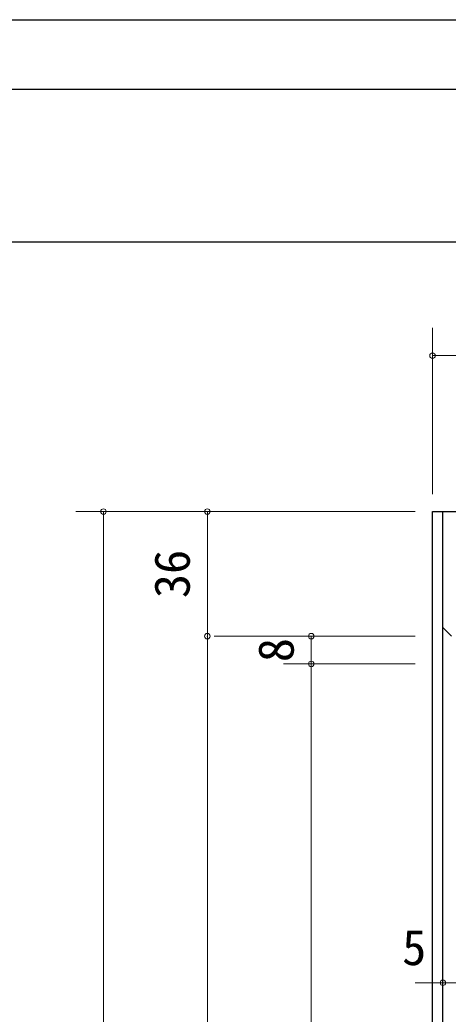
# Model space of a CAD drawing. Units: millimetres at full size. Extents: x -800 to 800, y -560 to 560.
# Drawn here: x -475.2 to -351.6, y 273.1 to 560 of the extents above; entities that cross this region are included whole.
import ezdxf
from ezdxf.enums import TextEntityAlignment as Align

# ---------------------------------------------------------------- set-up
doc = ezdxf.new("R2010")
doc.units = ezdxf.units.MM
doc.header["$LTSCALE"] = 4
doc.header["$PDMODE"] = 32
doc.header["$PDSIZE"] = 1.6
doc.layers.add('0-0', color=7, linetype='Continuous', lineweight=25)
doc.layers.add('2-0', color=4, linetype='Continuous', lineweight=9)
doc.styles.add('ＭＳ ゴシック', font='')
doc.styles.get('ＭＳ ゴシック').set_extended_font_data('MS Gothic')

msp = doc.modelspace()

# ---------------------------------------------------------------- linework, layer by layer
at = {"layer": '0-0'}
for p, q in [((-780, 540), (152, 540)), ((-780, 496), (152, 496))]:
    msp.add_line(p, q, dxfattribs=at)
msp.add_lwpolyline([(-800, 560), (800, 560), (800, -560)], dxfattribs=at)
at = {"layer": '2-0'}
for p, q in [((-356.089, 471.117), (-356.089, 423.117)), ((-356.089, 463.117), (-204.089, 463.117)), ((-459.089, 418.117), (-419.089, 418.117)), ((-451.089, 18.117), (-451.089, 418.117)), ((-421.089, 382.158), (-421.089, 418.117)), ((-419.089, 418.117), (-361.089, 418.117)), ((-421.089, 18.117), (-421.089, 382.158)), ((-419.089, 382.158), (-391.089, 382.158)), ((-399.089, 382.158), (-361.089, 382.158)), ((-391.089, 374.167), (-391.089, 382.158)), ((-399.089, 374.167), (-361.089, 374.167)), ((-391.089, 39.092), (-391.089, 374.167)), ((-361.089, 282.158), (-348.097, 282.158))]:
    msp.add_line(p, q, dxfattribs=at)
at = {"layer": '2-0', "color": 7, "lineweight": 25}
for p, q in [((-356.089, 163.117), (-356.089, 418.117)), ((-356.089, 418.117), (-204.089, 418.117)), ((-353.093, 163.117), (-353.093, 418.117)), ((-353.093, 384.655), (-350.594, 382.158))]:
    msp.add_line(p, q, dxfattribs=at)
at = {"layer": '2-0'}
for p in [(-356.089, 463.117), (-451.089, 418.117), (-421.089, 418.117), (-421.089, 382.158), (-391.089, 382.158), (-391.089, 374.167), (-353.093, 282.158)]:
    msp.add_point(p, dxfattribs=at)

# ---------------------------------------------------------------- texts
at = {"layer": '2-0', "color": 7, "style": 'ＭＳ ゴシック'}
for s, p in [('36', (-423.089, 393.137)), ('8', (-393.089, 374.663))]:
    msp.add_text(s, height=10.26, rotation=90, dxfattribs=at).set_placement(p, align=Align.BOTTOM_LEFT)
msp.add_text('5', height=10.26, dxfattribs=at).set_placement((-364.87, 284.158), align=Align.BOTTOM_LEFT)

doc.saveas('drawing.dxf')
